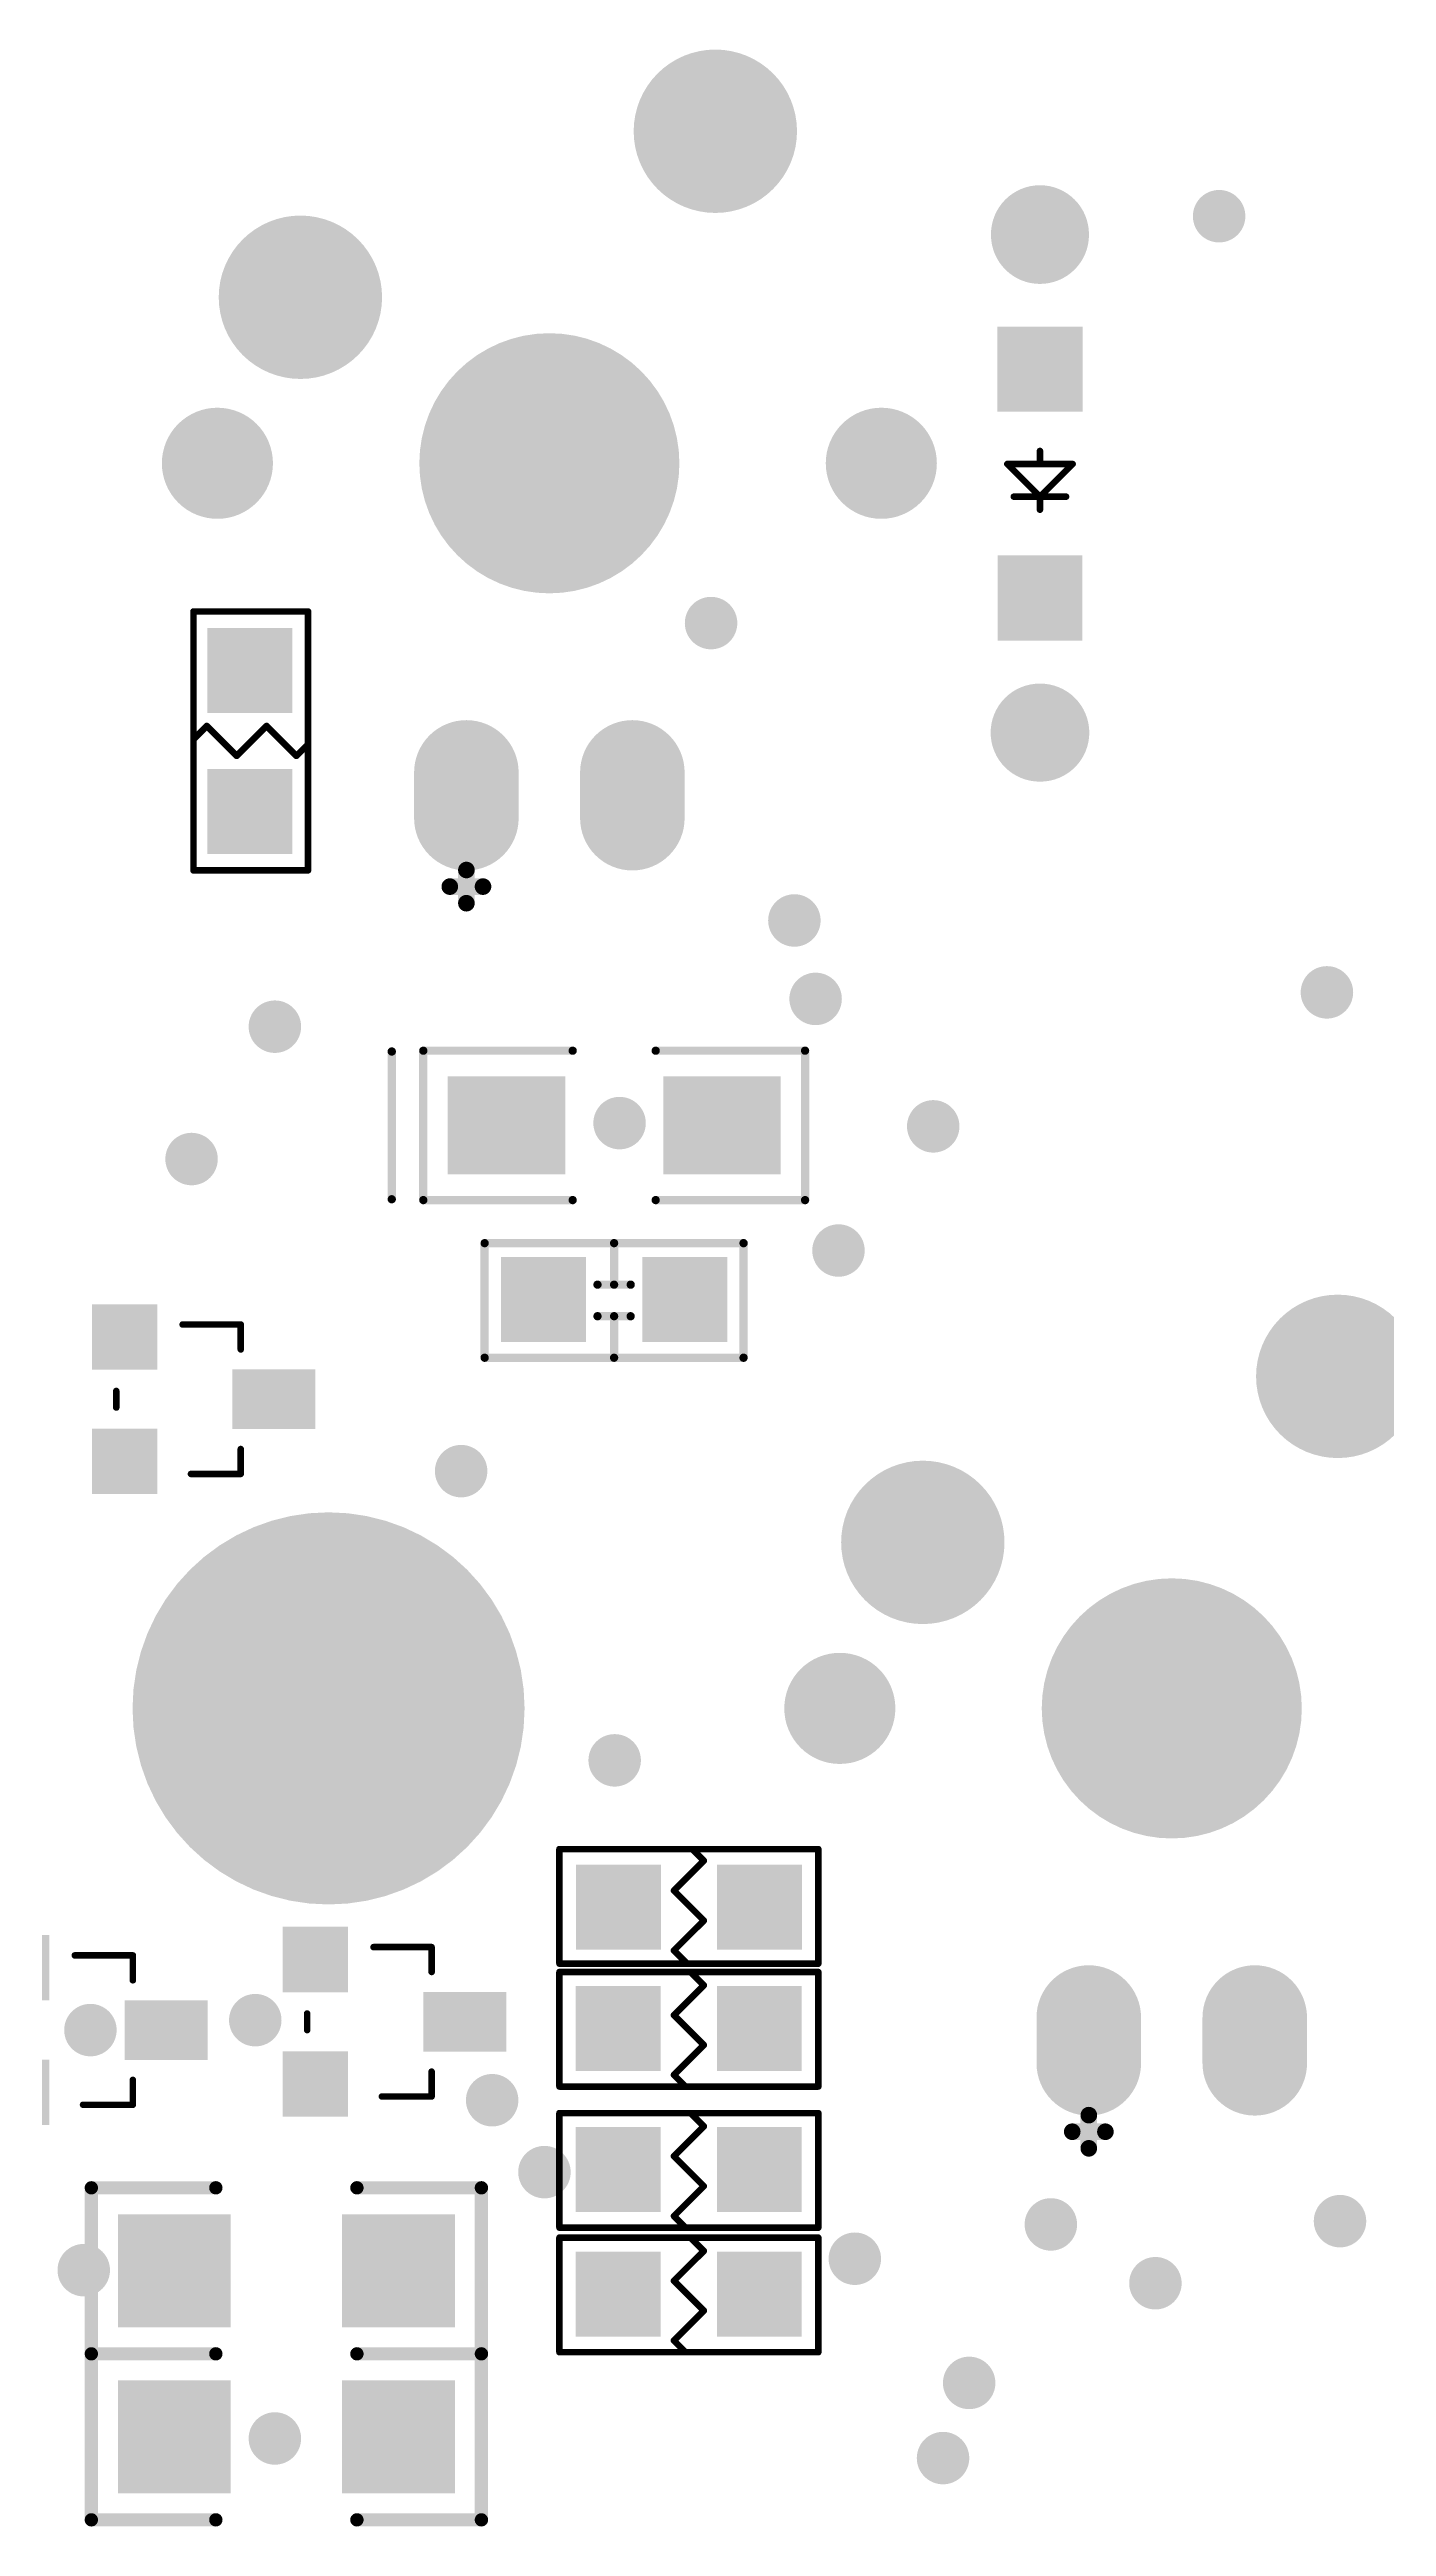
# Model space of a CAD drawing. Extents: x 407 to 769, y 688 to 804.
# Drawn here: x 428.15 to 448.61, y 743.11 to 781.01 of the extents above; entities that cross this region are included whole.
import ezdxf

# ---------------------------------------------------------------- set-up
doc = ezdxf.new("R2010")
doc.units = 0
doc.layers.get('0').update_dxf_attribs({"linetype": 'CONTINUOUS'})
for name, color, linetype in [('BOTTOMOVERLAY', 54, 'CONTINUOUS'), ('BOTTOMPASTE', 16, 'CONTINUOUS'), ('BOTTOMSOLDER', 6, 'CONTINUOUS'), ('MULTILAYER', 9, 'CONTINUOUS'), ('TOPSOLDER', 216, 'CONTINUOUS')]:
    doc.layers.add(name, color=color, linetype=linetype)

# ---------------------------------------------------------------- blocks, each defined once
blk = doc.blocks.new('IN4148G_B_102')
at = {"layer": 'BOTTOMOVERLAY', "const_width": 0.1}
for points in [[(0, 0.4), (0, 0.2)], [(0, 0.2), (-0.5, -0.3)], [(0.4, 0.2), (-0.4, 0.2)], [(0.5, -0.3), (0, 0.2)], [(0.5, -0.3), (-0.5, -0.3)], [(0, -0.3), (0, -0.5)]]:
    blk.add_lwpolyline(points, dxfattribs=at)
at = {"layer": 'BOTTOMOVERLAY', "const_width": 0.05}
for points in [[(-0.025, 0.4, 1), (0.025, 0.4, 1)], [(-0.425, 0.2, 1), (-0.375, 0.2, 1)], [(-0.025, 0.2, 1), (0.025, 0.2, 1)], [(-0.025, 0.2, 1), (0.025, 0.2, 1)], [(-0.025, 0.2, 1), (0.025, 0.2, 1)], [(0.375, 0.2, 1), (0.425, 0.2, 1)], [(-0.525, -0.3, 1), (-0.475, -0.3, 1)], [(-0.525, -0.3, 1), (-0.475, -0.3, 1)], [(-0.025, -0.3, 1), (0.025, -0.3, 1)], [(0.475, -0.3, 1), (0.525, -0.3, 1)], [(0.475, -0.3, 1), (0.525, -0.3, 1)], [(-0.025, -0.5, 1), (0.025, -0.5, 1)]]:
    blk.add_lwpolyline(points, format="xyb", close=True, dxfattribs=at)
at = {"layer": 'BOTTOMPASTE'}
for points in [[(-0.65, 1.095), (0.65, 1.095), (-0.65, 2.405), (0.65, 2.405)], [(-0.655, -2.4), (0.655, -2.4), (-0.655, -1.1), (0.655, -1.1)]]:
    blk.add_solid(points, dxfattribs=at)
at = {"layer": 'BOTTOMSOLDER', "const_width": 1.5}
for points in [[(0.005, 3.81), (-0.005, 3.81)], [(0, -3.805), (0, -3.815)]]:
    blk.add_lwpolyline(points, dxfattribs=at)
at = {"layer": 'BOTTOMSOLDER', "const_width": 0.75}
for points in [[(-0.38, 3.81, 1), (0.37, 3.81, 1)], [(-0.37, 3.81, 1), (0.38, 3.81, 1)], [(-0.375, -3.805, 1), (0.375, -3.805, 1)], [(-0.375, -3.815, 1), (0.375, -3.815, 1)]]:
    blk.add_lwpolyline(points, format="xyb", close=True, dxfattribs=at)
at = {"layer": 'BOTTOMSOLDER'}
for points in [[(-0.65, 1.095), (0.65, 1.095), (-0.65, 2.405), (0.65, 2.405)], [(-0.655, -2.4), (0.655, -2.4), (-0.655, -1.1), (0.655, -1.1)]]:
    blk.add_solid(points, dxfattribs=at)
at = {"layer": 'MULTILAYER', "const_width": 1.5}
for points in [[(0.005, 3.81), (-0.005, 3.81)], [(0, -3.805), (0, -3.815)]]:
    blk.add_lwpolyline(points, dxfattribs=at)
at = {"layer": 'MULTILAYER', "const_width": 0.75}
for points in [[(-0.38, 3.81, 1), (0.37, 3.81, 1)], [(-0.37, 3.81, 1), (0.38, 3.81, 1)], [(-0.375, -3.805, 1), (0.375, -3.805, 1)], [(-0.375, -3.815, 1), (0.375, -3.815, 1)]]:
    blk.add_lwpolyline(points, format="xyb", close=True, dxfattribs=at)
blk = doc.blocks.new('ZD_B_129')
at = {"layer": 'BOTTOMOVERLAY', "const_width": 0.203}
for points in [[(-1.27, 1.27), (-1.27, -1.27)], [(0.635, 1.27), (-1.27, 1.27)], [(4.699, 1.27), (2.794, 1.27)], [(4.699, 1.27), (4.699, -1.27)], [(0.635, -1.27), (-1.27, -1.27)], [(4.699, -1.27), (2.794, -1.27)]]:
    blk.add_lwpolyline(points, dxfattribs=at)
at = {"layer": 'BOTTOMOVERLAY', "const_width": 0.102}
for points in [[(-1.321, 1.27, 1), (-1.219, 1.27, 1)], [(-1.321, 1.27, 1), (-1.219, 1.27, 1)], [(0.584, 1.27, 1), (0.686, 1.27, 1)], [(2.743, 1.27, 1), (2.845, 1.27, 1)], [(4.648, 1.27, 1), (4.75, 1.27, 1)], [(4.648, 1.27, 1), (4.75, 1.27, 1)], [(-1.321, -1.27, 1), (-1.219, -1.27, 1)], [(-1.321, -1.27, 1), (-1.219, -1.27, 1)], [(0.584, -1.27, 1), (0.686, -1.27, 1)], [(2.743, -1.27, 1), (2.845, -1.27, 1)], [(4.648, -1.27, 1), (4.75, -1.27, 1)], [(4.648, -1.27, 1), (4.75, -1.27, 1)]]:
    blk.add_lwpolyline(points, format="xyb", close=True, dxfattribs=at)
at = {"layer": 'BOTTOMPASTE'}
for points in [[(-0.762, -0.762), (0.762, -0.762), (-0.762, 0.762), (0.762, 0.762)], [(2.667, -0.762), (4.191, -0.762), (2.667, 0.762), (4.191, 0.762)]]:
    blk.add_solid(points, dxfattribs=at)
at = {"layer": 'BOTTOMSOLDER'}
for points in [[(-0.864, -0.864), (0.864, -0.864), (-0.864, 0.864), (0.864, 0.864)], [(2.565, -0.864), (4.293, -0.864), (2.565, 0.864), (4.293, 0.864)]]:
    blk.add_solid(points, dxfattribs=at)
blk = doc.blocks.new('ZD_B_130')
at = {"layer": 'BOTTOMOVERLAY', "const_width": 0.203}
for points in [[(-1.27, 1.27), (-1.27, -1.27)], [(0.635, 1.27), (-1.27, 1.27)], [(4.699, 1.27), (2.794, 1.27)], [(4.699, 1.27), (4.699, -1.27)], [(0.635, -1.27), (-1.27, -1.27)], [(4.699, -1.27), (2.794, -1.27)]]:
    blk.add_lwpolyline(points, dxfattribs=at)
at = {"layer": 'BOTTOMOVERLAY', "const_width": 0.102}
for points in [[(-1.321, 1.27, 1), (-1.219, 1.27, 1)], [(-1.321, 1.27, 1), (-1.219, 1.27, 1)], [(0.584, 1.27, 1), (0.686, 1.27, 1)], [(2.743, 1.27, 1), (2.845, 1.27, 1)], [(4.648, 1.27, 1), (4.75, 1.27, 1)], [(4.648, 1.27, 1), (4.75, 1.27, 1)], [(-1.321, -1.27, 1), (-1.219, -1.27, 1)], [(-1.321, -1.27, 1), (-1.219, -1.27, 1)], [(0.584, -1.27, 1), (0.686, -1.27, 1)], [(2.743, -1.27, 1), (2.845, -1.27, 1)], [(4.648, -1.27, 1), (4.75, -1.27, 1)], [(4.648, -1.27, 1), (4.75, -1.27, 1)]]:
    blk.add_lwpolyline(points, format="xyb", close=True, dxfattribs=at)
at = {"layer": 'BOTTOMPASTE'}
for points in [[(-0.762, -0.762), (0.762, -0.762), (-0.762, 0.762), (0.762, 0.762)], [(2.667, -0.762), (4.191, -0.762), (2.667, 0.762), (4.191, 0.762)]]:
    blk.add_solid(points, dxfattribs=at)
at = {"layer": 'BOTTOMSOLDER'}
for points in [[(-0.864, -0.864), (0.864, -0.864), (-0.864, 0.864), (0.864, 0.864)], [(2.565, -0.864), (4.293, -0.864), (2.565, 0.864), (4.293, 0.864)]]:
    blk.add_solid(points, dxfattribs=at)
blk = doc.blocks.new('R0805_B_209')
at = {"layer": 'BOTTOMOVERLAY', "const_width": 0.1}
for points in [[(-0.889, 1.981), (0.864, 1.981)], [(-0.889, -1.981), (-0.889, 1.981)], [(0.864, -1.981), (0.864, 1.981)], [(-0.889, 0.025), (-0.686, 0.229)], [(-0.686, 0.229), (-0.229, -0.229)], [(-0.229, -0.229), (0, 0)], [(0, 0), (0.229, 0.229)], [(0.229, 0.229), (0.686, -0.229)], [(0.686, -0.229), (0.864, -0.051)], [(-0.889, -1.981), (0.864, -1.981)]]:
    blk.add_lwpolyline(points, dxfattribs=at)
at = {"layer": 'BOTTOMOVERLAY', "const_width": 0.05}
for points in [[(-0.914, 1.981, 1), (-0.864, 1.981, 1)], [(-0.914, 1.981, 1), (-0.864, 1.981, 1)], [(0.839, 1.981, 1), (0.889, 1.981, 1)], [(0.839, 1.981, 1), (0.889, 1.981, 1)], [(-0.914, 0.025, 1), (-0.864, 0.025, 1)], [(-0.711, 0.229, 1), (-0.661, 0.229, 1)], [(-0.711, 0.229, 1), (-0.661, 0.229, 1)], [(-0.025, 0, 1), (0.025, 0, 1)], [(-0.025, 0, 1), (0.025, 0, 1)], [(0.204, 0.229, 1), (0.254, 0.229, 1)], [(0.204, 0.229, 1), (0.254, 0.229, 1)], [(-0.254, -0.229, 1), (-0.204, -0.229, 1)], [(-0.254, -0.229, 1), (-0.204, -0.229, 1)], [(0.661, -0.229, 1), (0.711, -0.229, 1)], [(0.661, -0.229, 1), (0.711, -0.229, 1)], [(0.839, -0.051, 1), (0.889, -0.051, 1)], [(-0.914, -1.981, 1), (-0.864, -1.981, 1)], [(-0.914, -1.981, 1), (-0.864, -1.981, 1)], [(0.839, -1.981, 1), (0.889, -1.981, 1)], [(0.839, -1.981, 1), (0.889, -1.981, 1)]]:
    blk.add_lwpolyline(points, format="xyb", close=True, dxfattribs=at)
at = {"layer": 'BOTTOMPASTE'}
for points in [[(0.625, 0.428), (0.625, 1.728), (-0.675, 0.428), (-0.675, 1.728)], [(0.625, -1.731), (0.625, -0.431), (-0.675, -1.731), (-0.675, -0.431)]]:
    blk.add_solid(points, dxfattribs=at)
at = {"layer": 'BOTTOMSOLDER'}
for points in [[(0.625, 0.428), (0.625, 1.728), (-0.675, 0.428), (-0.675, 1.728)], [(0.625, -1.731), (0.625, -0.431), (-0.675, -1.731), (-0.675, -0.431)]]:
    blk.add_solid(points, dxfattribs=at)
blk = doc.blocks.new('R0805_B_261')
at = {"layer": 'BOTTOMOVERLAY', "const_width": 0.1}
for points in [[(-0.889, 1.981), (0.864, 1.981)], [(-0.889, 1.981), (-0.889, -1.981)], [(0.864, 1.981), (0.864, -1.981)], [(-0.686, 0.229), (-0.889, 0.025)], [(-0.686, 0.229), (-0.229, -0.229)], [(0, 0), (-0.229, -0.229)], [(0.229, 0.229), (0, 0)], [(0.229, 0.229), (0.686, -0.229)], [(0.864, -0.051), (0.686, -0.229)], [(-0.889, -1.981), (0.864, -1.981)]]:
    blk.add_lwpolyline(points, dxfattribs=at)
at = {"layer": 'BOTTOMOVERLAY', "const_width": 0.05}
for points in [[(-0.914, 1.981, 1), (-0.864, 1.981, 1)], [(-0.914, 1.981, 1), (-0.864, 1.981, 1)], [(0.839, 1.981, 1), (0.889, 1.981, 1)], [(0.839, 1.981, 1), (0.889, 1.981, 1)], [(-0.914, 0.025, 1), (-0.864, 0.025, 1)], [(-0.711, 0.229, 1), (-0.661, 0.229, 1)], [(-0.711, 0.229, 1), (-0.661, 0.229, 1)], [(-0.025, 0, 1), (0.025, 0, 1)], [(-0.025, 0, 1), (0.025, 0, 1)], [(0.204, 0.229, 1), (0.254, 0.229, 1)], [(0.204, 0.229, 1), (0.254, 0.229, 1)], [(-0.254, -0.229, 1), (-0.204, -0.229, 1)], [(-0.254, -0.229, 1), (-0.204, -0.229, 1)], [(0.661, -0.229, 1), (0.711, -0.229, 1)], [(0.661, -0.229, 1), (0.711, -0.229, 1)], [(0.839, -0.051, 1), (0.889, -0.051, 1)], [(-0.914, -1.981, 1), (-0.864, -1.981, 1)], [(-0.914, -1.981, 1), (-0.864, -1.981, 1)], [(0.839, -1.981, 1), (0.889, -1.981, 1)], [(0.839, -1.981, 1), (0.889, -1.981, 1)]]:
    blk.add_lwpolyline(points, format="xyb", close=True, dxfattribs=at)
at = {"layer": 'BOTTOMPASTE'}
for points in [[(0.625, 0.428), (0.625, 1.728), (-0.675, 0.428), (-0.675, 1.728)], [(0.625, -1.731), (0.625, -0.431), (-0.675, -1.731), (-0.675, -0.431)]]:
    blk.add_solid(points, dxfattribs=at)
at = {"layer": 'BOTTOMSOLDER'}
for points in [[(0.625, 0.428), (0.625, 1.728), (-0.675, 0.428), (-0.675, 1.728)], [(0.625, -1.731), (0.625, -0.431), (-0.675, -1.731), (-0.675, -0.431)]]:
    blk.add_solid(points, dxfattribs=at)
blk = doc.blocks.new('R0805_B_262')
at = {"layer": 'BOTTOMOVERLAY', "const_width": 0.1}
for points in [[(0.864, 1.981), (-0.889, 1.981)], [(-0.889, -1.981), (-0.889, 1.981)], [(0.864, -1.981), (0.864, 1.981)], [(-0.889, 0.025), (-0.686, 0.229)], [(-0.229, -0.229), (-0.686, 0.229)], [(-0.229, -0.229), (0, 0)], [(0, 0), (0.229, 0.229)], [(0.686, -0.229), (0.229, 0.229)], [(0.686, -0.229), (0.864, -0.051)], [(0.864, -1.981), (-0.889, -1.981)]]:
    blk.add_lwpolyline(points, dxfattribs=at)
at = {"layer": 'BOTTOMOVERLAY', "const_width": 0.05}
for points in [[(-0.914, 1.981, 1), (-0.864, 1.981, 1)], [(-0.914, 1.981, 1), (-0.864, 1.981, 1)], [(0.839, 1.981, 1), (0.889, 1.981, 1)], [(0.839, 1.981, 1), (0.889, 1.981, 1)], [(-0.914, 0.025, 1), (-0.864, 0.025, 1)], [(-0.711, 0.229, 1), (-0.661, 0.229, 1)], [(-0.711, 0.229, 1), (-0.661, 0.229, 1)], [(-0.025, 0, 1), (0.025, 0, 1)], [(-0.025, 0, 1), (0.025, 0, 1)], [(0.204, 0.229, 1), (0.254, 0.229, 1)], [(0.204, 0.229, 1), (0.254, 0.229, 1)], [(-0.254, -0.229, 1), (-0.204, -0.229, 1)], [(-0.254, -0.229, 1), (-0.204, -0.229, 1)], [(0.661, -0.229, 1), (0.711, -0.229, 1)], [(0.661, -0.229, 1), (0.711, -0.229, 1)], [(0.839, -0.051, 1), (0.889, -0.051, 1)], [(-0.914, -1.981, 1), (-0.864, -1.981, 1)], [(-0.914, -1.981, 1), (-0.864, -1.981, 1)], [(0.839, -1.981, 1), (0.889, -1.981, 1)], [(0.839, -1.981, 1), (0.889, -1.981, 1)]]:
    blk.add_lwpolyline(points, format="xyb", close=True, dxfattribs=at)
at = {"layer": 'BOTTOMPASTE'}
for points in [[(0.625, 0.428), (0.625, 1.728), (-0.675, 0.428), (-0.675, 1.728)], [(0.625, -1.731), (0.625, -0.431), (-0.675, -1.731), (-0.675, -0.431)]]:
    blk.add_solid(points, dxfattribs=at)
at = {"layer": 'BOTTOMSOLDER'}
for points in [[(0.625, 0.428), (0.625, 1.728), (-0.675, 0.428), (-0.675, 1.728)], [(0.625, -1.731), (0.625, -0.431), (-0.675, -1.731), (-0.675, -0.431)]]:
    blk.add_solid(points, dxfattribs=at)
blk = doc.blocks.new('R0805_B_264')
at = {"layer": 'BOTTOMOVERLAY', "const_width": 0.1}
for points in [[(0.864, 1.981), (-0.889, 1.981)], [(-0.889, -1.981), (-0.889, 1.981)], [(0.864, -1.981), (0.864, 1.981)], [(-0.889, 0.025), (-0.686, 0.229)], [(-0.229, -0.229), (-0.686, 0.229)], [(-0.229, -0.229), (0, 0)], [(0, 0), (0.229, 0.229)], [(0.686, -0.229), (0.229, 0.229)], [(0.686, -0.229), (0.864, -0.051)], [(0.864, -1.981), (-0.889, -1.981)]]:
    blk.add_lwpolyline(points, dxfattribs=at)
at = {"layer": 'BOTTOMOVERLAY', "const_width": 0.05}
for points in [[(-0.914, 1.981, 1), (-0.864, 1.981, 1)], [(-0.914, 1.981, 1), (-0.864, 1.981, 1)], [(0.839, 1.981, 1), (0.889, 1.981, 1)], [(0.839, 1.981, 1), (0.889, 1.981, 1)], [(-0.914, 0.025, 1), (-0.864, 0.025, 1)], [(-0.711, 0.229, 1), (-0.661, 0.229, 1)], [(-0.711, 0.229, 1), (-0.661, 0.229, 1)], [(-0.025, 0, 1), (0.025, 0, 1)], [(-0.025, 0, 1), (0.025, 0, 1)], [(0.204, 0.229, 1), (0.254, 0.229, 1)], [(0.204, 0.229, 1), (0.254, 0.229, 1)], [(-0.254, -0.229, 1), (-0.204, -0.229, 1)], [(-0.254, -0.229, 1), (-0.204, -0.229, 1)], [(0.661, -0.229, 1), (0.711, -0.229, 1)], [(0.661, -0.229, 1), (0.711, -0.229, 1)], [(0.839, -0.051, 1), (0.889, -0.051, 1)], [(-0.914, -1.981, 1), (-0.864, -1.981, 1)], [(-0.914, -1.981, 1), (-0.864, -1.981, 1)], [(0.839, -1.981, 1), (0.889, -1.981, 1)], [(0.839, -1.981, 1), (0.889, -1.981, 1)]]:
    blk.add_lwpolyline(points, format="xyb", close=True, dxfattribs=at)
at = {"layer": 'BOTTOMPASTE'}
for points in [[(0.625, 0.428), (0.625, 1.728), (-0.675, 0.428), (-0.675, 1.728)], [(0.625, -1.731), (0.625, -0.431), (-0.675, -1.731), (-0.675, -0.431)]]:
    blk.add_solid(points, dxfattribs=at)
at = {"layer": 'BOTTOMSOLDER'}
for points in [[(0.625, 0.428), (0.625, 1.728), (-0.675, 0.428), (-0.675, 1.728)], [(0.625, -1.731), (0.625, -0.431), (-0.675, -1.731), (-0.675, -0.431)]]:
    blk.add_solid(points, dxfattribs=at)
blk = doc.blocks.new('R0805_B_265')
at = {"layer": 'BOTTOMOVERLAY', "const_width": 0.1}
for points in [[(0.864, 1.981), (-0.889, 1.981)], [(-0.889, -1.981), (-0.889, 1.981)], [(0.864, -1.981), (0.864, 1.981)], [(-0.889, 0.025), (-0.686, 0.229)], [(-0.229, -0.229), (-0.686, 0.229)], [(-0.229, -0.229), (0, 0)], [(0, 0), (0.229, 0.229)], [(0.686, -0.229), (0.229, 0.229)], [(0.686, -0.229), (0.864, -0.051)], [(0.864, -1.981), (-0.889, -1.981)]]:
    blk.add_lwpolyline(points, dxfattribs=at)
at = {"layer": 'BOTTOMOVERLAY', "const_width": 0.05}
for points in [[(-0.914, 1.981, 1), (-0.864, 1.981, 1)], [(-0.914, 1.981, 1), (-0.864, 1.981, 1)], [(0.839, 1.981, 1), (0.889, 1.981, 1)], [(0.839, 1.981, 1), (0.889, 1.981, 1)], [(-0.914, 0.025, 1), (-0.864, 0.025, 1)], [(-0.711, 0.229, 1), (-0.661, 0.229, 1)], [(-0.711, 0.229, 1), (-0.661, 0.229, 1)], [(-0.025, 0, 1), (0.025, 0, 1)], [(-0.025, 0, 1), (0.025, 0, 1)], [(0.204, 0.229, 1), (0.254, 0.229, 1)], [(0.204, 0.229, 1), (0.254, 0.229, 1)], [(-0.254, -0.229, 1), (-0.204, -0.229, 1)], [(-0.254, -0.229, 1), (-0.204, -0.229, 1)], [(0.661, -0.229, 1), (0.711, -0.229, 1)], [(0.661, -0.229, 1), (0.711, -0.229, 1)], [(0.839, -0.051, 1), (0.889, -0.051, 1)], [(-0.914, -1.981, 1), (-0.864, -1.981, 1)], [(-0.914, -1.981, 1), (-0.864, -1.981, 1)], [(0.839, -1.981, 1), (0.889, -1.981, 1)], [(0.839, -1.981, 1), (0.889, -1.981, 1)]]:
    blk.add_lwpolyline(points, format="xyb", close=True, dxfattribs=at)
at = {"layer": 'BOTTOMPASTE'}
for points in [[(0.625, 0.428), (0.625, 1.728), (-0.675, 0.428), (-0.675, 1.728)], [(0.625, -1.731), (0.625, -0.431), (-0.675, -1.731), (-0.675, -0.431)]]:
    blk.add_solid(points, dxfattribs=at)
at = {"layer": 'BOTTOMSOLDER'}
for points in [[(0.625, 0.428), (0.625, 1.728), (-0.675, 0.428), (-0.675, 1.728)], [(0.625, -1.731), (0.625, -0.431), (-0.675, -1.731), (-0.675, -0.431)]]:
    blk.add_solid(points, dxfattribs=at)
blk = doc.blocks.new('MX1UP__B_266')
at = {"layer": 'BOTTOMOVERLAY', "const_width": 0.254}
for points in [[(-1.524, -6.477), (-1.016, -6.477)], [(-1.27, -6.731), (-1.27, -6.223)]]:
    blk.add_lwpolyline(points, dxfattribs=at)
at = {"layer": 'BOTTOMOVERLAY', "const_width": 0.127}
for points in [[(-1.587, -6.477, 1), (-1.46, -6.477, 1)], [(-1.333, -6.223, 1), (-1.206, -6.223, 1)], [(-1.079, -6.477, 1), (-0.952, -6.477, 1)], [(-1.333, -6.731, 1), (-1.206, -6.731, 1)]]:
    blk.add_lwpolyline(points, format="xyb", close=True, dxfattribs=at)
at = {"layer": 'BOTTOMSOLDER'}
for points, const_width in [([(1.915, 5.08, 1), (3.165, 5.08, 1)], 1.25), ([(-4.435, 2.54, 1), (-3.185, 2.54, 1)], 1.25), ([(-0.995, 0, 1), (0.995, 0, 1)], 1.99), ([(-5.505, 0, 1), (-4.655, 0, 1)], 0.85), ([(4.655, 0, 1), (5.505, 0, 1)], 0.85), ([(-1.67, -4.73, 1), (-0.87, -4.73, 1)], 0.8), ([(0.87, -4.73, 1), (1.67, -4.73, 1)], 0.8), ([(-1.67, -5.43, 1), (-0.87, -5.43, 1)], 0.8), ([(0.87, -5.43, 1), (1.67, -5.43, 1)], 0.8)]:
    blk.add_lwpolyline(points, format="xyb", close=True, dxfattribs=dict(at, const_width=const_width))
at = {"layer": 'BOTTOMSOLDER', "const_width": 1.6}
for points in [[(-1.27, -5.43), (-1.27, -4.73)], [(1.27, -5.43), (1.27, -4.73)]]:
    blk.add_lwpolyline(points, dxfattribs=at)
at = {"layer": 'MULTILAYER'}
for points, const_width in [([(1.915, 5.08, 1), (3.165, 5.08, 1)], 1.25), ([(-4.435, 2.54, 1), (-3.185, 2.54, 1)], 1.25), ([(-0.995, 0, 1), (0.995, 0, 1)], 1.99), ([(-5.505, 0, 1), (-4.655, 0, 1)], 0.85), ([(4.655, 0, 1), (5.505, 0, 1)], 0.85), ([(-1.67, -4.73, 1), (-0.87, -4.73, 1)], 0.8), ([(0.87, -4.73, 1), (1.67, -4.73, 1)], 0.8), ([(-1.67, -5.43, 1), (-0.87, -5.43, 1)], 0.8), ([(0.87, -5.43, 1), (1.67, -5.43, 1)], 0.8)]:
    blk.add_lwpolyline(points, format="xyb", close=True, dxfattribs=dict(at, const_width=const_width))
at = {"layer": 'MULTILAYER', "const_width": 1.6}
for points in [[(-1.27, -5.43), (-1.27, -4.73)], [(1.27, -5.43), (1.27, -4.73)]]:
    blk.add_lwpolyline(points, dxfattribs=at)
at = {"layer": 'TOPSOLDER'}
for points, const_width in [([(1.915, 5.08, 1), (3.165, 5.08, 1)], 1.25), ([(-4.435, 2.54, 1), (-3.185, 2.54, 1)], 1.25), ([(-0.995, 0, 1), (0.995, 0, 1)], 1.99), ([(-5.505, 0, 1), (-4.655, 0, 1)], 0.85), ([(4.655, 0, 1), (5.505, 0, 1)], 0.85), ([(-1.67, -4.73, 1), (-0.87, -4.73, 1)], 0.8), ([(0.87, -4.73, 1), (1.67, -4.73, 1)], 0.8), ([(-1.67, -5.43, 1), (-0.87, -5.43, 1)], 0.8), ([(0.87, -5.43, 1), (1.67, -5.43, 1)], 0.8)]:
    blk.add_lwpolyline(points, format="xyb", close=True, dxfattribs=dict(at, const_width=const_width))
at = {"layer": 'TOPSOLDER', "const_width": 1.6}
for points in [[(-1.27, -5.43), (-1.27, -4.73)], [(1.27, -5.43), (1.27, -4.73)]]:
    blk.add_lwpolyline(points, dxfattribs=at)
blk = doc.blocks.new('MMBT2222A_B_292')
at = {"layer": 'BOTTOMOVERLAY', "const_width": 0.1}
for points in [[(-0.127, 1.27), (0.127, 1.27)], [(-1.143, 0.127), (-1.143, -0.635)], [(1.143, 0.254), (1.143, -0.635)], [(-1.143, -0.635), (-0.762, -0.635)], [(0.762, -0.635), (1.143, -0.635)]]:
    blk.add_lwpolyline(points, dxfattribs=at)
at = {"layer": 'BOTTOMOVERLAY', "const_width": 0.05}
for points in [[(-0.152, 1.27, 1), (-0.102, 1.27, 1)], [(0.102, 1.27, 1), (0.152, 1.27, 1)], [(-1.168, 0.127, 1), (-1.118, 0.127, 1)], [(1.118, 0.254, 1), (1.168, 0.254, 1)], [(-1.168, -0.635, 1), (-1.118, -0.635, 1)], [(-1.168, -0.635, 1), (-1.118, -0.635, 1)], [(-0.787, -0.635, 1), (-0.737, -0.635, 1)], [(0.737, -0.635, 1), (0.787, -0.635, 1)], [(1.118, -0.635, 1), (1.168, -0.635, 1)], [(1.118, -0.635, 1), (1.168, -0.635, 1)]]:
    blk.add_lwpolyline(points, format="xyb", close=True, dxfattribs=at)
at = {"layer": 'BOTTOMPASTE'}
for points in [[(-1.452, 1.643), (-1.452, 0.643), (-0.452, 1.643), (-0.452, 0.643)], [(0.453, 1.643), (0.453, 0.643), (1.453, 1.643), (1.453, 0.643)], [(-0.457, -0.508), (-0.457, -1.778), (0.457, -0.508), (0.457, -1.778)]]:
    blk.add_solid(points, dxfattribs=at)
at = {"layer": 'BOTTOMSOLDER'}
for points in [[(-1.452, 1.643), (-1.452, 0.643), (-0.452, 1.643), (-0.452, 0.643)], [(0.453, 1.643), (0.453, 0.643), (1.453, 1.643), (1.453, 0.643)], [(-0.457, -0.508), (-0.457, -1.778), (0.457, -0.508), (0.457, -1.778)]]:
    blk.add_solid(points, dxfattribs=at)
blk = doc.blocks.new('MMBT2222A_B_293')
at = {"layer": 'BOTTOMOVERLAY', "const_width": 0.1}
for points in [[(-0.127, 1.27), (0.127, 1.27)], [(-1.143, 0.127), (-1.143, -0.635)], [(1.143, 0.254), (1.143, -0.635)], [(-1.143, -0.635), (-0.762, -0.635)], [(0.762, -0.635), (1.143, -0.635)]]:
    blk.add_lwpolyline(points, dxfattribs=at)
at = {"layer": 'BOTTOMOVERLAY', "const_width": 0.05}
for points in [[(-0.152, 1.27, 1), (-0.102, 1.27, 1)], [(0.102, 1.27, 1), (0.152, 1.27, 1)], [(-1.168, 0.127, 1), (-1.118, 0.127, 1)], [(1.118, 0.254, 1), (1.168, 0.254, 1)], [(-1.168, -0.635, 1), (-1.118, -0.635, 1)], [(-1.168, -0.635, 1), (-1.118, -0.635, 1)], [(-0.787, -0.635, 1), (-0.737, -0.635, 1)], [(0.737, -0.635, 1), (0.787, -0.635, 1)], [(1.118, -0.635, 1), (1.168, -0.635, 1)], [(1.118, -0.635, 1), (1.168, -0.635, 1)]]:
    blk.add_lwpolyline(points, format="xyb", close=True, dxfattribs=at)
at = {"layer": 'BOTTOMPASTE'}
for points in [[(-1.452, 1.643), (-1.452, 0.643), (-0.452, 1.643), (-0.452, 0.643)], [(0.453, 1.643), (0.453, 0.643), (1.453, 1.643), (1.453, 0.643)], [(-0.457, -0.508), (-0.457, -1.778), (0.457, -0.508), (0.457, -1.778)]]:
    blk.add_solid(points, dxfattribs=at)
at = {"layer": 'BOTTOMSOLDER'}
for points in [[(-1.452, 1.643), (-1.452, 0.643), (-0.452, 1.643), (-0.452, 0.643)], [(0.453, 1.643), (0.453, 0.643), (1.453, 1.643), (1.453, 0.643)], [(-0.457, -0.508), (-0.457, -1.778), (0.457, -0.508), (0.457, -1.778)]]:
    blk.add_solid(points, dxfattribs=at)
blk = doc.blocks.new('MMBT2222A_B_294')
at = {"layer": 'BOTTOMOVERLAY', "const_width": 0.1}
for points in [[(-0.127, 1.27), (0.127, 1.27)], [(-1.143, 0.127), (-1.143, -0.635)], [(1.143, 0.254), (1.143, -0.635)], [(-1.143, -0.635), (-0.762, -0.635)], [(0.762, -0.635), (1.143, -0.635)]]:
    blk.add_lwpolyline(points, dxfattribs=at)
at = {"layer": 'BOTTOMOVERLAY', "const_width": 0.05}
for points in [[(-0.152, 1.27, 1), (-0.102, 1.27, 1)], [(0.102, 1.27, 1), (0.152, 1.27, 1)], [(-1.168, 0.127, 1), (-1.118, 0.127, 1)], [(1.118, 0.254, 1), (1.168, 0.254, 1)], [(-1.168, -0.635, 1), (-1.118, -0.635, 1)], [(-1.168, -0.635, 1), (-1.118, -0.635, 1)], [(-0.787, -0.635, 1), (-0.737, -0.635, 1)], [(0.737, -0.635, 1), (0.787, -0.635, 1)], [(1.118, -0.635, 1), (1.168, -0.635, 1)], [(1.118, -0.635, 1), (1.168, -0.635, 1)]]:
    blk.add_lwpolyline(points, format="xyb", close=True, dxfattribs=at)
at = {"layer": 'BOTTOMPASTE'}
for points in [[(-1.452, 1.643), (-1.452, 0.643), (-0.452, 1.643), (-0.452, 0.643)], [(0.453, 1.643), (0.453, 0.643), (1.453, 1.643), (1.453, 0.643)], [(-0.457, -0.508), (-0.457, -1.778), (0.457, -0.508), (0.457, -1.778)]]:
    blk.add_solid(points, dxfattribs=at)
at = {"layer": 'BOTTOMSOLDER'}
for points in [[(-1.452, 1.643), (-1.452, 0.643), (-0.452, 1.643), (-0.452, 0.643)], [(0.453, 1.643), (0.453, 0.643), (1.453, 1.643), (1.453, 0.643)], [(-0.457, -0.508), (-0.457, -1.778), (0.457, -0.508), (0.457, -1.778)]]:
    blk.add_solid(points, dxfattribs=at)
blk = doc.blocks.new('C__B_338')
at = {"layer": 'BOTTOMOVERLAY', "const_width": 0.127}
for points in [[(1.144, 2.921), (-1.142, 2.921)], [(-1.142, 0.635), (-1.142, 2.921)], [(1.144, 0.635), (1.144, 2.921)], [(-1.142, -2.921), (-1.142, -0.635)], [(1.144, -2.921), (1.144, -0.635)], [(1.144, -2.921), (-1.142, -2.921)], [(1.132, -3.404), (-1.129, -3.404)]]:
    blk.add_lwpolyline(points, dxfattribs=at)
at = {"layer": 'BOTTOMOVERLAY', "const_width": 0.0635}
for points in [[(-1.173, 2.921, 1), (-1.11, 2.921, 1)], [(-1.173, 2.921, 1), (-1.11, 2.921, 1)], [(1.113, 2.921, 1), (1.176, 2.921, 1)], [(1.113, 2.921, 1), (1.176, 2.921, 1)], [(-1.173, 0.635, 1), (-1.11, 0.635, 1)], [(1.113, 0.635, 1), (1.176, 0.635, 1)], [(-1.173, -0.635, 1), (-1.11, -0.635, 1)], [(1.113, -0.635, 1), (1.176, -0.635, 1)], [(-1.173, -2.921, 1), (-1.11, -2.921, 1)], [(-1.173, -2.921, 1), (-1.11, -2.921, 1)], [(1.113, -2.921, 1), (1.176, -2.921, 1)], [(1.113, -2.921, 1), (1.176, -2.921, 1)], [(-1.161, -3.404, 1), (-1.097, -3.404, 1)], [(1.1, -3.404, 1), (1.163, -3.404, 1)]]:
    blk.add_lwpolyline(points, format="xyb", close=True, dxfattribs=at)
at = {"layer": 'BOTTOMPASTE'}
for points in [[(-0.75, 0.75), (0.75, 0.75), (-0.75, 2.55), (0.75, 2.55)], [(-0.75, -2.55), (0.75, -2.55), (-0.75, -0.75), (0.75, -0.75)]]:
    blk.add_solid(points, dxfattribs=at)
at = {"layer": 'BOTTOMSOLDER'}
for points in [[(-0.75, 0.75), (0.75, 0.75), (-0.75, 2.55), (0.75, 2.55)], [(-0.75, -2.55), (0.75, -2.55), (-0.75, -0.75), (0.75, -0.75)]]:
    blk.add_solid(points, dxfattribs=at)
blk = doc.blocks.new('C0805_B_339')
at = {"layer": 'BOTTOMOVERLAY', "const_width": 0.127}
for points in [[(1.983, 0.889), (-1.98, 0.889)], [(-1.98, 0.889), (-1.98, -0.864)], [(0.001, 0.889), (0.001, 0.254)], [(1.983, 0.889), (1.983, -0.864)], [(0.255, 0.254), (-0.253, 0.254)], [(0.255, -0.229), (-0.253, -0.229)], [(0.001, -0.229), (0.001, -0.864)], [(1.983, -0.864), (-1.98, -0.864)]]:
    blk.add_lwpolyline(points, dxfattribs=at)
at = {"layer": 'BOTTOMOVERLAY', "const_width": 0.0635}
for points in [[(-2.012, 0.889, 1), (-1.948, 0.889, 1)], [(-2.012, 0.889, 1), (-1.948, 0.889, 1)], [(-0.03, 0.889, 1), (0.033, 0.889, 1)], [(1.951, 0.889, 1), (2.014, 0.889, 1)], [(1.951, 0.889, 1), (2.014, 0.889, 1)], [(-0.284, 0.254, 1), (-0.221, 0.254, 1)], [(-0.03, 0.254, 1), (0.033, 0.254, 1)], [(0.224, 0.254, 1), (0.287, 0.254, 1)], [(-0.284, -0.229, 1), (-0.221, -0.229, 1)], [(-0.03, -0.229, 1), (0.033, -0.229, 1)], [(0.224, -0.229, 1), (0.287, -0.229, 1)], [(-2.012, -0.864, 1), (-1.948, -0.864, 1)], [(-2.012, -0.864, 1), (-1.948, -0.864, 1)], [(-0.03, -0.864, 1), (0.033, -0.864, 1)], [(1.951, -0.864, 1), (2.014, -0.864, 1)], [(1.951, -0.864, 1), (2.014, -0.864, 1)]]:
    blk.add_lwpolyline(points, format="xyb", close=True, dxfattribs=at)
at = {"layer": 'BOTTOMPASTE'}
for points in [[(-1.729, -0.65), (-0.429, -0.65), (-1.729, 0.65), (-0.429, 0.65)], [(0.43, -0.65), (1.73, -0.65), (0.43, 0.65), (1.73, 0.65)]]:
    blk.add_solid(points, dxfattribs=at)
at = {"layer": 'BOTTOMSOLDER'}
for points in [[(-1.729, -0.65), (-0.429, -0.65), (-1.729, 0.65), (-0.429, 0.65)], [(0.43, -0.65), (1.73, -0.65), (0.43, 0.65), (1.73, 0.65)]]:
    blk.add_solid(points, dxfattribs=at)
blk = doc.blocks.new('MX1UP__B_360')
at = {"layer": 'BOTTOMOVERLAY', "const_width": 0.254}
for points in [[(-1.524, -6.477), (-1.016, -6.477)], [(-1.27, -6.731), (-1.27, -6.223)]]:
    blk.add_lwpolyline(points, dxfattribs=at)
at = {"layer": 'BOTTOMOVERLAY', "const_width": 0.127}
for points in [[(-1.587, -6.477, 1), (-1.46, -6.477, 1)], [(-1.333, -6.223, 1), (-1.206, -6.223, 1)], [(-1.079, -6.477, 1), (-0.952, -6.477, 1)], [(-1.333, -6.731, 1), (-1.206, -6.731, 1)]]:
    blk.add_lwpolyline(points, format="xyb", close=True, dxfattribs=at)
at = {"layer": 'BOTTOMSOLDER'}
for points, const_width in [([(1.915, 5.08, 1), (3.165, 5.08, 1)], 1.25), ([(-4.435, 2.54, 1), (-3.185, 2.54, 1)], 1.25), ([(-0.995, 0, 1), (0.995, 0, 1)], 1.99), ([(-5.505, 0, 1), (-4.655, 0, 1)], 0.85), ([(4.655, 0, 1), (5.505, 0, 1)], 0.85), ([(-1.67, -4.73, 1), (-0.87, -4.73, 1)], 0.8), ([(0.87, -4.73, 1), (1.67, -4.73, 1)], 0.8), ([(-1.67, -5.43, 1), (-0.87, -5.43, 1)], 0.8), ([(0.87, -5.43, 1), (1.67, -5.43, 1)], 0.8)]:
    blk.add_lwpolyline(points, format="xyb", close=True, dxfattribs=dict(at, const_width=const_width))
at = {"layer": 'BOTTOMSOLDER', "const_width": 1.6}
for points in [[(-1.27, -5.43), (-1.27, -4.73)], [(1.27, -5.43), (1.27, -4.73)]]:
    blk.add_lwpolyline(points, dxfattribs=at)
at = {"layer": 'MULTILAYER'}
for points, const_width in [([(1.915, 5.08, 1), (3.165, 5.08, 1)], 1.25), ([(-4.435, 2.54, 1), (-3.185, 2.54, 1)], 1.25), ([(-0.995, 0, 1), (0.995, 0, 1)], 1.99), ([(-5.505, 0, 1), (-4.655, 0, 1)], 0.85), ([(4.655, 0, 1), (5.505, 0, 1)], 0.85), ([(-1.67, -4.73, 1), (-0.87, -4.73, 1)], 0.8), ([(0.87, -4.73, 1), (1.67, -4.73, 1)], 0.8), ([(-1.67, -5.43, 1), (-0.87, -5.43, 1)], 0.8), ([(0.87, -5.43, 1), (1.67, -5.43, 1)], 0.8)]:
    blk.add_lwpolyline(points, format="xyb", close=True, dxfattribs=dict(at, const_width=const_width))
at = {"layer": 'MULTILAYER', "const_width": 1.6}
for points in [[(-1.27, -5.43), (-1.27, -4.73)], [(1.27, -5.43), (1.27, -4.73)]]:
    blk.add_lwpolyline(points, dxfattribs=at)
at = {"layer": 'TOPSOLDER'}
for points, const_width in [([(1.915, 5.08, 1), (3.165, 5.08, 1)], 1.25), ([(-4.435, 2.54, 1), (-3.185, 2.54, 1)], 1.25), ([(-0.995, 0, 1), (0.995, 0, 1)], 1.99), ([(-5.505, 0, 1), (-4.655, 0, 1)], 0.85), ([(4.655, 0, 1), (5.505, 0, 1)], 0.85), ([(-1.67, -4.73, 1), (-0.87, -4.73, 1)], 0.8), ([(0.87, -4.73, 1), (1.67, -4.73, 1)], 0.8), ([(-1.67, -5.43, 1), (-0.87, -5.43, 1)], 0.8), ([(0.87, -5.43, 1), (1.67, -5.43, 1)], 0.8)]:
    blk.add_lwpolyline(points, format="xyb", close=True, dxfattribs=dict(at, const_width=const_width))
at = {"layer": 'TOPSOLDER', "const_width": 1.6}
for points in [[(-1.27, -5.43), (-1.27, -4.73)], [(1.27, -5.43), (1.27, -4.73)]]:
    blk.add_lwpolyline(points, dxfattribs=at)

msp = doc.modelspace()

# ---------------------------------------------------------------- linework, layer by layer
at = {"layer": 'BOTTOMSOLDER'}
for points, const_width in [([(445.845, 778.461, 1), (446.246, 778.461, 1)], 0.402), ([(438.07, 772.236, 1), (438.471, 772.236, 1)], 0.402), ([(439.345, 767.686, 1), (439.746, 767.686, 1)], 0.402), ([(439.67, 766.486, 1), (440.071, 766.486, 1)], 0.402), ([(447.495, 766.586, 1), (447.896, 766.586, 1)], 0.402), ([(431.395, 766.061, 1), (431.796, 766.061, 1)], 0.402), ([(436.67, 764.586, 1), (437.071, 764.586, 1)], 0.402), ([(441.47, 764.536, 1), (441.871, 764.536, 1)], 0.402), ([(430.12, 764.036, 1), (430.521, 764.036, 1)], 0.402), ([(440.02, 762.636, 1), (440.421, 762.636, 1)], 0.402), ([(434.245, 759.261, 1), (434.646, 759.261, 1)], 0.402), ([(430.917, 755.631, 1), (433.917, 755.631, 1)], 3), ([(436.595, 754.836, 1), (436.996, 754.836, 1)], 0.402), ([(428.572, 750.709, 1), (428.973, 750.709, 1)], 0.402), ([(431.095, 750.861, 1), (431.496, 750.861, 1)], 0.402), ([(434.72, 749.636, 1), (435.121, 749.636, 1)], 0.402), ([(435.52, 748.536, 1), (435.921, 748.536, 1)], 0.402), ([(443.27, 747.736, 1), (443.671, 747.736, 1)], 0.402), ([(447.695, 747.786, 1), (448.096, 747.786, 1)], 0.402), ([(428.47, 747.036, 1), (428.871, 747.036, 1)], 0.402), ([(440.27, 747.211, 1), (440.671, 747.211, 1)], 0.402), ([(444.87, 746.836, 1), (445.271, 746.836, 1)], 0.402), ([(442.02, 745.311, 1), (442.421, 745.311, 1)], 0.402), ([(431.395, 744.461, 1), (431.796, 744.461, 1)], 0.402), ([(441.62, 744.161, 1), (442.021, 744.161, 1)], 0.402)]:
    msp.add_lwpolyline(points, format="xyb", close=True, dxfattribs=dict(at, const_width=const_width))
at = {"layer": 'MULTILAYER'}
for points, const_width in [([(445.896, 778.461, 1), (446.196, 778.461, 1)], 0.3), ([(438.121, 772.236, 1), (438.421, 772.236, 1)], 0.3), ([(439.396, 767.686, 1), (439.696, 767.686, 1)], 0.3), ([(439.721, 766.486, 1), (440.021, 766.486, 1)], 0.3), ([(447.546, 766.586, 1), (447.846, 766.586, 1)], 0.3), ([(431.446, 766.061, 1), (431.746, 766.061, 1)], 0.3), ([(436.721, 764.586, 1), (437.021, 764.586, 1)], 0.3), ([(441.521, 764.536, 1), (441.821, 764.536, 1)], 0.3), ([(430.171, 764.036, 1), (430.471, 764.036, 1)], 0.3), ([(440.071, 762.636, 1), (440.371, 762.636, 1)], 0.3), ([(434.296, 759.261, 1), (434.596, 759.261, 1)], 0.3), ([(430.917, 755.631, 1), (433.917, 755.631, 1)], 3), ([(436.646, 754.836, 1), (436.946, 754.836, 1)], 0.3), ([(431.146, 750.861, 1), (431.446, 750.861, 1)], 0.3), ([(428.623, 750.709, 1), (428.923, 750.709, 1)], 0.3), ([(434.771, 749.636, 1), (435.071, 749.636, 1)], 0.3), ([(435.571, 748.536, 1), (435.871, 748.536, 1)], 0.3), ([(447.746, 747.786, 1), (448.046, 747.786, 1)], 0.3), ([(443.321, 747.736, 1), (443.621, 747.736, 1)], 0.3), ([(428.521, 747.036, 1), (428.821, 747.036, 1)], 0.3), ([(440.321, 747.211, 1), (440.621, 747.211, 1)], 0.3), ([(444.921, 746.836, 1), (445.221, 746.836, 1)], 0.3), ([(442.071, 745.311, 1), (442.371, 745.311, 1)], 0.3), ([(431.446, 744.461, 1), (431.746, 744.461, 1)], 0.3), ([(441.671, 744.161, 1), (441.971, 744.161, 1)], 0.3)]:
    msp.add_lwpolyline(points, format="xyb", close=True, dxfattribs=dict(at, const_width=const_width))
at = {"layer": 'TOPSOLDER'}
for points, const_width in [([(445.845, 778.461, 1), (446.246, 778.461, 1)], 0.402), ([(438.07, 772.236, 1), (438.471, 772.236, 1)], 0.402), ([(439.345, 767.686, 1), (439.746, 767.686, 1)], 0.402), ([(439.67, 766.486, 1), (440.071, 766.486, 1)], 0.402), ([(447.495, 766.586, 1), (447.896, 766.586, 1)], 0.402), ([(431.395, 766.061, 1), (431.796, 766.061, 1)], 0.402), ([(436.67, 764.586, 1), (437.071, 764.586, 1)], 0.402), ([(441.47, 764.536, 1), (441.871, 764.536, 1)], 0.402), ([(430.12, 764.036, 1), (430.521, 764.036, 1)], 0.402), ([(440.02, 762.636, 1), (440.421, 762.636, 1)], 0.402), ([(434.245, 759.261, 1), (434.646, 759.261, 1)], 0.402), ([(430.917, 755.631, 1), (433.917, 755.631, 1)], 3), ([(436.595, 754.836, 1), (436.996, 754.836, 1)], 0.402), ([(428.572, 750.709, 1), (428.973, 750.709, 1)], 0.402), ([(431.095, 750.861, 1), (431.496, 750.861, 1)], 0.402), ([(434.72, 749.636, 1), (435.121, 749.636, 1)], 0.402), ([(435.52, 748.536, 1), (435.921, 748.536, 1)], 0.402), ([(443.27, 747.736, 1), (443.671, 747.736, 1)], 0.402), ([(447.695, 747.786, 1), (448.096, 747.786, 1)], 0.402), ([(428.47, 747.036, 1), (428.871, 747.036, 1)], 0.402), ([(440.27, 747.211, 1), (440.671, 747.211, 1)], 0.402), ([(444.87, 746.836, 1), (445.271, 746.836, 1)], 0.402), ([(442.02, 745.311, 1), (442.421, 745.311, 1)], 0.402), ([(431.395, 744.461, 1), (431.796, 744.461, 1)], 0.402), ([(441.62, 744.161, 1), (442.021, 744.161, 1)], 0.402)]:
    msp.add_lwpolyline(points, format="xyb", close=True, dxfattribs=dict(at, const_width=const_width))

# ---------------------------------------------------------------- block references
for name, p in [('MX1UP__B_360', (435.796, 774.681)), ('MX1UP__B_266', (445.321, 755.631))]:
    msp.add_blockref(name, p)
for name, p, rotation in [('IN4148G_B_102', (443.304, 774.37), 180), ('R0805_B_209', (431.239, 770.433), 360), ('C__B_338', (436.788, 764.552), 270), ('C0805_B_339', (436.788, 761.885), 180), ('MMBT2222A_B_294', (430.438, 760.361), 90), ('R0805_B_261', (437.931, 752.614), 90), ('MMBT2222A_B_293', (433.359, 750.836), 90), ('MMBT2222A_B_292', (428.787, 750.709), 90), ('R0805_B_262', (437.931, 750.709), 270), ('R0805_B_265', (437.931, 748.55), 270), ('ZD_B_130', (433.486, 747.026), 180), ('R0805_B_264', (437.931, 746.645), 270), ('ZD_B_129', (433.486, 744.486), 180)]:
    msp.add_blockref(name, p, dxfattribs=dict(rotation=rotation))

# ---------------------------------------------------------------- texts
at = {"layer": 'BOTTOMOVERLAY', "text_generation_flag": 2}
for s, rotation, p in [('D114', 360, (444.447, 779.577)), ('R67', 360, (432.156, 772.973)), ('1!', 180, (435.288, 772.395)), ('C4', 360, (441.614, 764.171)), ('C3', 360, (440.852, 761.377)), ('n1', 360, (428.38, 760.311)), ('Q', 180, (444.813, 753.218)), ('R5', 360, (441.614, 752.487)), ('R4', 360, (441.614, 751.344)), ('n3', 360, (429.676, 748.169)), ('n2', 360, (433.74, 748.296)), ('R1', 360, (441.614, 748.296)), ('R2', 360, (441.741, 747.026)), ('ZD2', 360, (437.423, 744.232))]:
    msp.add_text(s, height=0.001, rotation=rotation, dxfattribs=at).set_placement(p)

doc.saveas('drawing.dxf')
